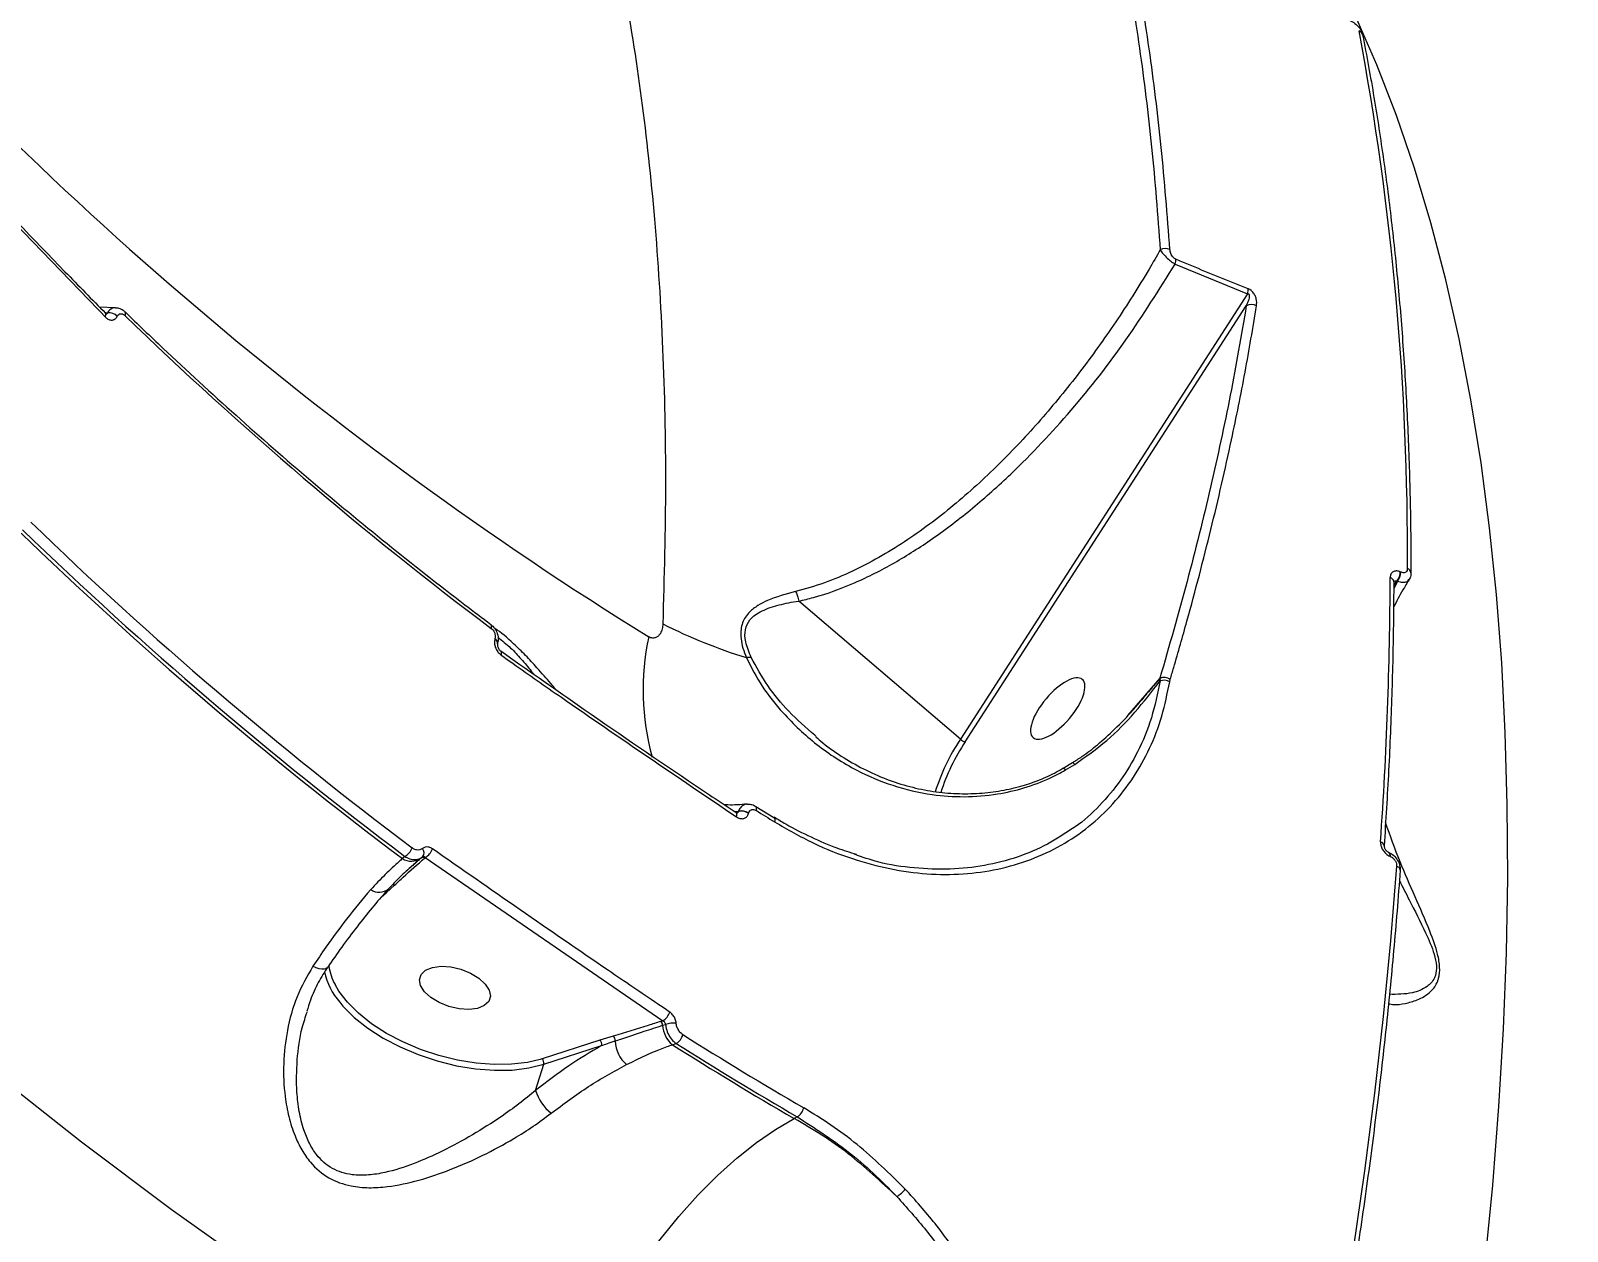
# Model space of a CAD drawing. Header units: millimetres. Extents: x -6901 to 7060, y -7557 to 6158.
# Drawn here: x 2441.8 to 2630.1, y -2858.6 to -2711.5 of the extents above; entities that cross this region are included whole.
import ezdxf

# ---------------------------------------------------------------- set-up
doc = ezdxf.new("R2010")
doc.units = ezdxf.units.MM
for name, color, linetype in [('DIKOM_ОБЪЕКТ', 7, 'Continuous'), ('DIKOM_РАЗМЕР_ЗОНА', 7, 'Continuous'), ('DIKOM_РАЗМЕР_ОБЪЕКТА', 7, 'Continuous')]:
    doc.layers.add(name, color=color, linetype=linetype)
doc.styles.add('style1', font='arial.ttf', dxfattribs={"width": 0.8})
doc.dimstyles.new('1-50', dxfattribs={"dimtxt": 300, "dimasz": 200, "dimexe": 100, "dimexo": 0, "dimgap": 100, "dimtad": 1, "dimtxsty": 'style1', "dimcen": 200, "dimclrd": 7, "dimclre": 7, "dimclrt": 7, "dimadec": 1, "dimazin": 2, "dimtfac": 1, "dimtmove": 0, "dimatfit": 2, "dimfxl": 0, "dimlwd": 25, "dimlwe": 18, "dimarcsym": 0})

# ---------------------------------------------------------------- blocks, each defined once
blk = doc.blocks.new('*D1')
at = {"layer": 'Defpoints', "color": 0, "transparency": 16777216}
for p in [(-4076.66, -462.32), (4983.51, -3127.59), (4983.51, -6854.07)]:
    blk.add_point(p, dxfattribs=at)
at = {"layer": 'DIKOM_РАЗМЕР_ОБЪЕКТА', "color": 7, "lineweight": 18, "transparency": 16777216}
for p, q in [((-4076.66, -462.32), (-4076.66, -6954.07)), ((4983.51, -3127.59), (4983.51, -6954.07))]:
    blk.add_line(p, q, dxfattribs=at)
at = {"layer": 'DIKOM_РАЗМЕР_ОБЪЕКТА', "color": 7, "lineweight": 25, "transparency": 16777216}
blk.add_line((-3876.66, -6854.07), (4783.51, -6854.07), dxfattribs=at)
at = {"layer": 'DIKOM_РАЗМЕР_ОБЪЕКТА', "color": 7, "transparency": 16777216}
for points in [[(-3876.66, -6820.74), (-3876.66, -6887.4), (-4076.66, -6854.07)], [(4783.51, -6820.74), (4783.51, -6887.4), (4983.51, -6854.07)]]:
    blk.add_solid(points, dxfattribs=at)
at = {"layer": 'DIKOM_РАЗМЕР_ОБЪЕКТА', "color": 7, "transparency": 16777216, "insert": (453.43, -6600.9), "char_height": 300, "attachment_point": 5, "style": 'style1'}
blk.add_mtext('9050', dxfattribs=at)
blk = doc.blocks.new('*D2')
at = {"layer": 'Defpoints', "color": 0, "transparency": 16777216}
for p in [(-1102.73, 4151.17), (-5819.23, -4492.42), (4721.24, -4492.42)]:
    blk.add_point(p, dxfattribs=at)
at = {"layer": 'DIKOM_РАЗМЕР_ОБЪЕКТА', "color": 7, "lineweight": 18, "transparency": 16777216}
for p, q in [((-1102.73, 4151.17), (-5919.23, 4151.17)), ((4721.24, -4492.42), (-5919.23, -4492.42))]:
    blk.add_line(p, q, dxfattribs=at)
at = {"layer": 'DIKOM_РАЗМЕР_ОБЪЕКТА', "color": 7, "lineweight": 25, "transparency": 16777216}
blk.add_line((-5819.23, 3951.17), (-5819.23, -4292.42), dxfattribs=at)
at = {"layer": 'DIKOM_РАЗМЕР_ОБЪЕКТА', "color": 7, "transparency": 16777216}
for points in [[(-5852.56, 3951.17), (-5785.89, 3951.17), (-5819.23, 4151.17)], [(-5852.56, -4292.42), (-5785.89, -4292.42), (-5819.23, -4492.42)]]:
    blk.add_solid(points, dxfattribs=at)
at = {"layer": 'DIKOM_РАЗМЕР_ОБЪЕКТА', "color": 7, "transparency": 16777216, "insert": (-6072.4, -170.63), "char_height": 300, "attachment_point": 5, "rotation": 90, "style": 'style1'}
blk.add_mtext('8650', dxfattribs=at)
blk = doc.blocks.new('*D3')
at = {"layer": 'Defpoints', "color": 0, "transparency": 16777216}
for p in [(-1553.27, 6158.28), (-6450.85, -6312.94), (5659.92, -6312.94)]:
    blk.add_point(p, dxfattribs=at)
at = {"layer": 'DIKOM_РАЗМЕР_ЗОНА', "color": 7, "lineweight": 18, "transparency": 16777216}
for p, q in [((-1553.27, 6158.28), (-6550.85, 6158.28)), ((5659.92, -6312.94), (-6550.85, -6312.94))]:
    blk.add_line(p, q, dxfattribs=at)
at = {"layer": 'DIKOM_РАЗМЕР_ЗОНА', "color": 7, "lineweight": 25, "transparency": 16777216}
blk.add_line((-6450.85, 5958.28), (-6450.85, -6112.94), dxfattribs=at)
at = {"layer": 'DIKOM_РАЗМЕР_ЗОНА', "color": 7, "transparency": 16777216}
for points in [[(-6484.18, 5958.28), (-6417.52, 5958.28), (-6450.85, 6158.28)], [(-6484.18, -6112.94), (-6417.52, -6112.94), (-6450.85, -6312.94)]]:
    blk.add_solid(points, dxfattribs=at)
at = {"layer": 'DIKOM_РАЗМЕР_ЗОНА', "color": 7, "transparency": 16777216, "insert": (-6704.02, -77.33), "char_height": 300, "attachment_point": 5, "rotation": 90, "style": 'style1'}
blk.add_mtext('12500', dxfattribs=at)
blk = doc.blocks.new('*D4')
at = {"layer": 'Defpoints', "color": 0, "transparency": 16777216}
for p in [(-5588.2, -1083.32), (7059.54, -2218.88), (7059.54, -7457.08)]:
    blk.add_point(p, dxfattribs=at)
at = {"layer": 'DIKOM_РАЗМЕР_ЗОНА', "color": 7, "lineweight": 18, "transparency": 16777216}
for p, q in [((-5588.2, -1083.32), (-5588.2, -7557.08)), ((7059.54, -2218.88), (7059.54, -7557.08))]:
    blk.add_line(p, q, dxfattribs=at)
at = {"layer": 'DIKOM_РАЗМЕР_ЗОНА', "color": 7, "lineweight": 25, "transparency": 16777216}
blk.add_line((-5388.2, -7457.08), (6859.54, -7457.08), dxfattribs=at)
at = {"layer": 'DIKOM_РАЗМЕР_ЗОНА', "color": 7, "transparency": 16777216}
for points in [[(-5388.2, -7423.74), (-5388.2, -7490.41), (-5588.2, -7457.08)], [(6859.54, -7423.74), (6859.54, -7490.41), (7059.54, -7457.08)]]:
    blk.add_solid(points, dxfattribs=at)
at = {"layer": 'DIKOM_РАЗМЕР_ЗОНА', "color": 7, "transparency": 16777216, "insert": (735.67, -7203.9), "char_height": 300, "attachment_point": 5, "style": 'style1'}
blk.add_mtext('12650', dxfattribs=at)

msp = doc.modelspace()

# ---------------------------------------------------------------- linework, layer by layer
at = {"layer": 'DIKOM_ОБЪЕКТ', "color": 7, "linetype": 'Continuous', "lineweight": 15}
for p, q in [((2582.022, -2740.116), (2590.904, -2743.748)), ((2590.904, -2743.748), (2555.713, -2798.333)), ((2450.207, -2745.348), (2452.212, -2745.445)), ((2450.963, -2746.161), (2450.954, -2746.152)), ((2451.217, -2746.105), (2450.978, -2746.142)), ((2451.014, -2746.073), (2451.226, -2746.086)), ((2451.226, -2746.086), (2451.217, -2746.105)), ((2452.413, -2746.526), (2452.422, -2746.507)), ((2453.385, -2745.998), (2453.378, -2745.99)), ((2556.309, -2798.639), (2590.746, -2745.226)), ((2609.681, -2777.859), (2609.615, -2777.83)), ((2609.286, -2778.963), (2608.805, -2779.891)), ((2608.808, -2779.494), (2609.22, -2778.935)), ((2609.22, -2778.935), (2609.286, -2778.963)), ((2555.713, -2798.333), (2535.908, -2781.416)), ((2498.698, -2786.035), (2498.691, -2786.056)), ((2499.016, -2786.625), (2499.01, -2786.646)), ((2499.408, -2787.54), (2499.396, -2787.53)), ((2580.16, -2790.856), (2576.203, -2795.431)), ((2580.143, -2790.884), (2579.376, -2791.793)), ((2580.16, -2790.856), (2580.143, -2790.884)), ((2580.143, -2790.884), (2580.186, -2791.183)), ((2581.358, -2791.293), (2581.421, -2791.027)), ((2581.421, -2791.027), (2581.432, -2790.993)), ((2538.041, -2798.009), (2537.867, -2797.848)), ((2568.306, -2801.898), (2569.441, -2801.203)), ((2568.587, -2802.101), (2569.727, -2801.415)), ((2530.637, -2806.557), (2532.865, -2807.943)), ((2528.027, -2807.173), (2528.532, -2807.163)), ((2528.526, -2807.185), (2528.162, -2807.285)), ((2528.239, -2807.345), (2528.225, -2807.334)), ((2528.532, -2807.163), (2528.526, -2807.185)), ((2529.773, -2807.407), (2529.779, -2807.386)), ((2532.855, -2807.937), (2532.865, -2807.943)), ((2608.183, -2812.196), (2608.228, -2812.216)), ((2487.659, -2812.69), (2487.352, -2812.957)), ((2490.098, -2812.869), (2490.155, -2812.82)), ((2490.155, -2812.82), (2519.256, -2832.832)), ((2608.347, -2812.674), (2608.392, -2812.694)), ((2485.414, -2817.129), (2486.405, -2816.221)), ((2484.768, -2817.687), (2485.414, -2817.129)), ((2519.256, -2832.832), (2518.999, -2832.915)), ((2513.19, -2834.695), (2511.539, -2835.195)), ((2519.228, -2833.384), (2519.59, -2833.267)), ((2511.539, -2835.195), (2504.459, -2837.481)), ((2504.667, -2838.157), (2511.747, -2835.871)), ((2520.431, -2835.768), (2520.898, -2835.614)), ((2503.674, -2841.358), (2504.667, -2838.157)), ((2504.459, -2837.481), (2504.223, -2837.554)), ((2535.735, -2844.603), (2535.37, -2844.819))]:
    msp.add_line(p, q, dxfattribs=at)
at = {"layer": 'DIKOM_ОБЪЕКТ', "color": 7, "linetype": 'Continuous', "lineweight": 15, "flags": 128}
for points in [[(2619.984, -2862.796), (2620.941, -2852.986), (2621.698, -2843.325), (2622.256, -2833.821), (2622.614, -2824.483), (2622.771, -2815.319), (2622.727, -2806.339), (2622.483, -2797.551), (2622.038, -2788.963), (2621.394, -2780.582), (2620.55, -2772.417), (2619.507, -2764.475), (2618.267, -2756.763), (2616.83, -2749.29), (2615.198, -2742.061), (2613.373, -2735.083), (2611.355, -2728.363), (2609.148, -2721.908), (2606.752, -2715.723), (2604.171, -2709.813), (2601.496, -2704.357)], [(2450.925, -2746.583), (2450.978, -2746.454), (2451.003, -2746.34), (2451.001, -2746.244), (2450.97, -2746.171), (2450.963, -2746.161)], [(2358.859, -2761.141), (2367.842, -2771.803), (2377.068, -2782.216), (2386.534, -2792.375), (2396.232, -2802.273), (2406.158, -2811.906), (2416.307, -2821.267), (2426.673, -2830.352), (2437.251, -2839.157), (2448.033, -2847.675), (2459.015, -2855.902), (2470.191, -2863.834), (2481.554, -2871.467), (2493.098, -2878.796), (2504.817, -2885.817)], [(2498.231, -2784.756), (2498.264, -2784.629), (2498.277, -2784.515), (2498.271, -2784.417), (2498.246, -2784.337), (2498.201, -2784.278), (2498.189, -2784.267)], [(2499.459, -2788.04), (2499.491, -2787.893), (2499.498, -2787.763), (2499.481, -2787.655), (2499.439, -2787.572), (2499.408, -2787.54)], [(2569.727, -2801.415), (2569.586, -2801.277), (2569.487, -2801.216), (2569.448, -2801.219)], [(2530.718, -2807.072), (2530.743, -2806.94), (2530.75, -2806.822), (2530.739, -2806.72), (2530.709, -2806.637), (2530.663, -2806.576), (2530.638, -2806.557)], [(2528.283, -2807.84), (2528.316, -2807.694), (2528.324, -2807.565), (2528.309, -2807.458), (2528.271, -2807.378), (2528.239, -2807.345)], [(2532.865, -2807.943), (2532.892, -2807.964), (2532.939, -2808.024), (2532.969, -2808.107), (2532.98, -2808.209), (2532.974, -2808.328), (2532.949, -2808.461)], [(2609.162, -2813.882), (2608.424, -2823.035), (2607.523, -2832.309), (2606.462, -2841.696), (2605.24, -2851.191), (2603.858, -2860.787), (2602.318, -2870.477), (2600.62, -2880.254), (2598.765, -2890.113)], [(2476.379, -2826.154), (2476.766, -2826.312), (2477.131, -2826.419), (2477.463, -2826.471), (2477.75, -2826.468), (2477.982, -2826.408), (2478.152, -2826.295), (2478.192, -2826.247)], [(2496.727, -2827.611), (2497.514, -2828.325), (2497.999, -2829.077), (2498.143, -2829.807), (2497.935, -2830.456), (2497.39, -2830.97), (2496.554, -2831.308), (2495.493, -2831.443), (2494.295, -2831.364), (2493.056, -2831.078), (2491.876, -2830.606), (2490.85, -2829.988), (2490.063, -2829.274), (2489.578, -2828.522), (2489.434, -2827.792), (2489.643, -2827.143), (2490.187, -2826.629), (2491.023, -2826.291), (2492.084, -2826.156), (2493.282, -2826.235), (2494.521, -2826.522), (2495.701, -2826.993), (2496.727, -2827.611)], [(2504.223, -2837.554), (2502.685, -2837.921), (2500.717, -2838.161), (2498.597, -2838.196), (2496.371, -2838.025), (2494.089, -2837.652), (2491.801, -2837.086), (2489.556, -2836.338), (2487.403, -2835.424), (2485.391, -2834.366), (2483.562, -2833.186), (2481.958, -2831.91), (2480.612, -2830.566), (2479.555, -2829.183), (2479.096, -2828.399)], [(2479.68, -2830.557), (2480.075, -2831.025), (2481.462, -2832.412), (2483.117, -2833.728), (2485.003, -2834.945), (2487.078, -2836.036), (2489.298, -2836.978), (2491.613, -2837.749), (2493.973, -2838.333), (2496.326, -2838.718), (2498.621, -2838.894), (2500.808, -2838.858), (2502.838, -2838.61), (2504.667, -2838.157)], [(2504.817, -2885.817), (2506.007, -2882.458), (2507.39, -2879.061), (2508.953, -2875.658), (2510.682, -2872.278), (2512.56, -2868.954), (2514.572, -2865.715), (2516.698, -2862.591), (2518.919, -2859.61), (2521.216, -2856.8), (2523.566, -2854.186), (2525.949, -2851.793), (2528.342, -2849.64), (2530.724, -2847.75), (2533.074, -2846.138), (2535.37, -2844.819)]]:
    msp.add_lwpolyline(points, dxfattribs=at)
at = {"layer": 'DIKOM_ОБЪЕКТ', "color": 7, "linetype": 'Continuous', "lineweight": 15}
for centre, radius, start, end in [((2759.98, -2394.881), 459.989, 221.06519, 238.19159), ((2263.146, -2775.457), 347.349, 359.67715, 10.60478), ((2604.318, -2712.183), 0.694, 13.41808, 69.39593), ((2580.843, -2739.596), 1.371, 66.78688, 117.42967), ((2580.62, -2739.618), 1.488, 340.45569, 3.87747), ((2589.478, -2743.281), 1.501, 341.8461, 5.29045), ((2451.388, -2747.53), 1.435, 44.42598, 96.83714), ((2451.397, -2747.512), 1.436, 44.44384, 96.83034), ((2453.025, -2746.2), 0.412, 325.68184, 29.37382), ((2782.263, -2406.815), 472.772, 225.91877, 233.07419), ((2591.367, -2746.283), 1.226, 58.60769, 120.44906), ((2787.245, -2414.207), 498.936, 225.93911, 233.05384), ((2787.502, -2414.237), 498.668, 225.95502, 233.03787), ((2787.719, -2414.101), 497.54, 225.9549, 233.03797), ((2115.593, -2776.76), 492.786, 356.02751, 359.79584), ((2608.186, -2779.118), 0.631, 7.20051, 72.42864), ((2607.595, -2777.73), 2.023, 323.45544, 357.15544), ((2607.66, -2777.758), 2.024, 323.46432, 357.15204), ((2610.316, -2778.001), 0.612, 6.2175, 73.58438), ((2548.578, -2726.203), 64.992, 243.19019, 252.92288), ((2498.422, -2786.582), 0.59, 353.29783, 62.87934), ((2498.425, -2786.563), 0.595, 354.34551, 62.7343), ((2548.378, -2792.291), 31.528, 168.09417, 195.13838), ((2529.813, -2790.279), 1.977, 82.05226, 99.32816), ((2580.658, -2792.065), 1.289, 53.66889, 113.57569), ((2580.674, -2792.063), 1.311, 54.6903, 113.0675), ((2580.646, -2792.588), 1.478, 61.18093, 108.1123), ((2576.643, -2812.288), 25.156, 146.30573, 162.71371), ((2576.459, -2812.102), 24.234, 146.25199, 162.65941), ((2556.569, -2797.4), 1.266, 227.44913, 258.17248), ((2528.894, -2808.726), 1.584, 56.32518, 103.42415), ((2528.9, -2808.704), 1.584, 56.32592, 103.43403), ((2777.855, -2412.359), 465.699, 237.94853, 238.27185), ((2486.697, -2810.953), 1.985, 298.97836, 339.37811), ((2489.193, -2812.242), 0.807, 322.32856, 40.26372), ((2489.214, -2811.158), 1.91, 299.53957, 341.63218), ((2607.055, -2811.46), 0.578, 4.90158, 76.00649), ((2607.906, -2812.559), 0.456, 345.38899, 52.95464), ((2607.949, -2812.579), 0.458, 345.50379, 52.39628), ((2488.454, -2811.24), 2.04, 237.31599, 305.93367), ((2489.891, -2813.219), 0.406, 59.37137, 126.24227), ((2609.018, -2814.446), 0.583, 5.36765, 75.66159), ((2486.188, -2816.643), 0.475, 62.76219, 96.6678), ((2484.491, -2815.279), 1.802, 235.31561, 311.22642), ((2486.514, -2824.773), 8.953, 193.22769, 220.23843), ((2485.092, -2825.159), 6.815, 188.11823, 208.38786), ((2518.547, -2833.426), 0.682, 3.51183, 48.51809), ((2518.209, -2831.134), 1.995, 301.67143, 341.82816), ((2520.573, -2836.341), 3.227, 84.27272, 107.72512), ((2512.713, -2835.203), 0.697, 351.73645, 46.77659), ((2522.612, -2833.172), 3.39, 183.59107, 229.96465), ((2519.873, -2833.986), 1.924, 302.18194, 343.70174), ((2780.753, -2423.667), 485.698, 237.76992, 239.81177), ((2511.097, -2835.701), 0.672, 345.37451, 48.84374), ((2517.446, -2835.116), 4.047, 182.65549, 229.6069), ((2780.176, -2423.932), 486.904, 237.76032, 239.81585), ((2780.603, -2423.683), 486.964, 237.77033, 239.81143), ((2504.016, -2837.987), 0.672, 345.37657, 48.84736), ((2509.276, -2839.623), 5.865, 197.20656, 230.70704), ((2534.684, -2843.02), 1.9, 303.58054, 345.54308), ((2546.257, -2851.445), 3.358, 299.84323, 323.58318)]:
    msp.add_arc(centre, radius, start, end, dxfattribs=at)
at = {"layer": 'DIKOM_ОБЪЕКТ', "color": 7, "linetype": 'Continuous', "lineweight": 15, "extrusion": (0, 0, -1)}
msp.add_ellipse((2567.645, -2794.576), major_axis=(3.012, 3.564), ratio=0.4016192, dxfattribs=at)
at = {"layer": 'DIKOM_ОБЪЕКТ', "color": 7, "linetype": 'Continuous', "lineweight": 15}
for points, knots in [([(2466.111, -2614.879), (2468.625, -2616.74), (2473.854, -2620.61), (2480.951, -2627.837), (2487.571, -2636.096), (2493.494, -2645.208), (2498.908, -2655.381), (2503.767, -2666.628), (2508.039, -2678.928), (2511.608, -2691.929), (2514.492, -2705.544), (2516.721, -2719.683), (2518.351, -2734.648), (2519.337, -2750.433), (2519.72, -2766.955), (2519.417, -2778.459), (2519.265, -2784.208)], [0, 0, 0, 0, 0.0698347, 0.1452838, 0.2161466, 0.287065, 0.3579292, 0.4308576, 0.5038456, 0.5767753, 0.6463566, 0.7159883, 0.7855704, 0.8570289, 0.9285413, 1, 1, 1, 1]), ([(2573.492, -2691.018), (2574.283, -2694.675), (2575.863, -2701.989), (2577.721, -2713.624), (2579.232, -2725.696), (2579.885, -2734.151), (2580.212, -2738.379)], [0, 0, 0, 0, 0.2491208, 0.4982423, 0.7491213, 1, 1, 1, 1]), ([(2581.384, -2738.335), (2581.059, -2734.131), (2580.408, -2725.724), (2578.902, -2713.659), (2577.039, -2701.976), (2575.444, -2694.599), (2574.646, -2690.911)], [0, 0, 0, 0, 0.2491213, 0.4982434, 0.7491215, 1, 1, 1, 1]), ([(2603.47, -2710.301), (2603.51, -2710.316), (2603.77, -2710.414), (2604.225, -2710.743), (2604.717, -2711.312), (2604.986, -2711.758), (2604.99, -2712.019), (2604.99, -2712.025)], [0, 0, 0, 0, 0.0544026, 0.3553388, 0.6533869, 0.9927809, 1, 1, 1, 1]), ([(2604.993, -2712.022), (2605.242, -2713.322), (2605.965, -2717.093), (2607.028, -2723.497), (2608.123, -2731.297), (2609.038, -2739.3), (2609.776, -2747.496), (2610.336, -2755.879), (2610.716, -2764.446), (2610.893, -2771.819), (2610.916, -2776.359), (2610.925, -2777.937)], [0, 0, 0, 0, 0.0652906, 0.1893901, 0.31349, 0.4375868, 0.5616773, 0.6857629, 0.8098424, 0.9339162, 1, 1, 1, 1]), ([(2426.514, -2720.91), (2426.927, -2721.355), (2428.99, -2723.581), (2437.013, -2732.177), (2444.82, -2740.262), (2450.925, -2746.583)], [0, 0, 0, 0, 0.0517116, 0.2585542, 1, 1, 1, 1]), ([(2426.567, -2720.467), (2429.192, -2723.3), (2435.581, -2730.194), (2443.734, -2738.75), (2449.323, -2744.449), (2450.984, -2746.143)], [0, 0, 0, 0, 0.3289579, 0.8005028, 1, 1, 1, 1]), ([(2580.212, -2738.379), (2579.755, -2739.172), (2578.019, -2742.185), (2574.791, -2747.262), (2570.36, -2753.433), (2565.594, -2759.267), (2560.452, -2764.749), (2554.915, -2769.797), (2548.94, -2774.275), (2543.587, -2777.334), (2539.07, -2779.257), (2536.705, -2779.91), (2535.524, -2780.236)], [0, 0, 0, 0, 0.041996, 0.159524, 0.2774945, 0.3953167, 0.5131208, 0.6338753, 0.7545648, 0.8758683, 0.9379476, 1, 1, 1, 1]), ([(2580.212, -2738.379), (2580.313, -2738.534), (2580.517, -2738.845), (2581.021, -2739.371), (2581.558, -2739.821), (2581.881, -2740.026), (2582.022, -2740.116)], [0, 0, 0, 0, 0.2829478, 0.5675082, 0.8111966, 1, 1, 1, 1]), ([(2582.104, -2739.518), (2582.051, -2739.491), (2581.939, -2739.435), (2581.769, -2739.283), (2581.612, -2739.079), (2581.442, -2738.743), (2581.408, -2738.5), (2581.384, -2738.335)], [0, 0, 0, 0, 0.1212183, 0.2523301, 0.4115767, 0.5993671, 1, 1, 1, 1]), ([(2535.908, -2781.416), (2536.512, -2781.272), (2538.839, -2780.717), (2542.804, -2779.26), (2547.667, -2776.798), (2552.492, -2773.715), (2557.255, -2770.075), (2563.018, -2764.93), (2569.398, -2758.14), (2576.15, -2749.529), (2580.066, -2743.252), (2582.022, -2740.116)], [0, 0, 0, 0, 0.0310724, 0.1198399, 0.2089551, 0.2979303, 0.3968244, 0.495744, 0.663632, 0.8319731, 1, 1, 1, 1]), ([(2590.973, -2743.142), (2590.429, -2742.929), (2587.71, -2741.859), (2584.755, -2740.645), (2582.352, -2739.623), (2582.104, -2739.518)], [0, 0, 0, 0, 0.1831651, 0.9158817, 1, 1, 1, 1]), ([(2590.904, -2743.748), (2590.918, -2743.747), (2590.946, -2743.744), (2590.989, -2743.751), (2591.022, -2743.769), (2591.05, -2743.794), (2591.078, -2743.832), (2591.12, -2743.957), (2591.108, -2744.177), (2591.039, -2744.497), (2590.915, -2744.856), (2590.802, -2745.104), (2590.746, -2745.226)], [0, 0, 0, 0, 0.0254469, 0.051718, 0.0782486, 0.0864823, 0.1149973, 0.1529104, 0.3029784, 0.4907438, 0.7490506, 1, 1, 1, 1]), ([(2592.006, -2745.236), (2592.022, -2744.96), (2592.045, -2744.568), (2591.833, -2743.974), (2591.606, -2743.609), (2591.329, -2743.337), (2591.121, -2743.205), (2591.003, -2743.155), (2590.973, -2743.142)], [0, 0, 0, 0, 0.4029615, 0.5733096, 0.7451182, 0.8533593, 0.9617293, 1, 1, 1, 1]), ([(2450.925, -2746.583), (2451.042, -2746.685), (2451.276, -2746.889), (2451.662, -2747.006), (2452.014, -2746.959), (2452.27, -2746.778), (2452.373, -2746.596), (2452.413, -2746.526)], [0, 0, 0, 0, 0.2182651, 0.4367692, 0.6530184, 0.8657511, 1, 1, 1, 1]), ([(2450.956, -2746.149), (2450.965, -2746.16), (2451.007, -2746.208), (2451.067, -2746.248), (2451.106, -2746.258), (2451.092, -2746.257), (2451.091, -2746.257)], [0, 0, 0, 0, 0.1134646, 0.5106354, 0.9614501, 1, 1, 1, 1]), ([(2451.217, -2746.105), (2451.205, -2746.128), (2451.174, -2746.187), (2451.118, -2746.236), (2451.069, -2746.242), (2451.065, -2746.242)], [0, 0, 0, 0, 0.3679382, 0.9528339, 1, 1, 1, 1]), ([(2452.211, -2745.481), (2452.155, -2745.479), (2451.944, -2745.472), (2451.602, -2745.624), (2451.347, -2745.885), (2451.24, -2746.063), (2451.226, -2746.086)], [0, 0, 0, 0, 0.1434412, 0.542728, 0.9386126, 1, 1, 1, 1]), ([(2452.187, -2745.479), (2452.2, -2745.477), (2452.389, -2745.441), (2452.767, -2745.578), (2453.157, -2745.763), (2453.324, -2745.957), (2453.365, -2746.004)], [0, 0, 0, 0, 0.0289845, 0.4385712, 0.8640995, 1, 1, 1, 1]), ([(2452.422, -2746.507), (2452.428, -2746.495), (2452.472, -2746.406), (2452.584, -2746.273), (2452.764, -2746.197), (2452.965, -2746.196), (2453.165, -2746.263), (2453.304, -2746.38), (2453.366, -2746.433)], [0, 0, 0, 0, 0.0339782, 0.252265, 0.470531, 0.597896, 0.8193059, 1, 1, 1, 1]), ([(2453.376, -2745.989), (2454.918, -2747.469), (2459.39, -2751.763), (2466.945, -2758.687), (2476.1, -2766.678), (2485.448, -2774.412), (2492.844, -2780.23), (2497.126, -2783.464), (2498.189, -2784.267)], [0, 0, 0, 0, 0.108267, 0.3141951, 0.5201278, 0.7260606, 0.9319975, 1, 1, 1, 1]), ([(2590.746, -2745.226), (2590.123, -2748.859), (2588.876, -2756.126), (2586.423, -2767.419), (2583.58, -2778.965), (2581.3, -2786.893), (2580.16, -2790.856)], [0, 0, 0, 0, 0.2492696, 0.4985359, 0.7492673, 1, 1, 1, 1]), ([(2581.432, -2790.993), (2581.573, -2790.515), (2582.276, -2788.126), (2584.03, -2781.954), (2586.48, -2772.594), (2588.806, -2762.451), (2590.647, -2753.329), (2591.553, -2747.934), (2592.006, -2745.236)], [0, 0, 0, 0, 0.029989, 0.1499477, 0.3900562, 0.6301654, 0.815082, 1, 1, 1, 1]), ([(2609.615, -2777.83), (2609.544, -2777.803), (2609.331, -2777.722), (2608.987, -2777.699), (2608.652, -2777.829), (2608.421, -2778.107), (2608.391, -2778.38), (2608.376, -2778.516)], [0, 0, 0, 0, 0.1083137, 0.3204373, 0.5430674, 0.7715625, 1, 1, 1, 1]), ([(2610.489, -2777.415), (2610.48, -2777.503), (2610.461, -2777.681), (2610.312, -2777.863), (2610.093, -2777.946), (2609.868, -2777.93), (2609.729, -2777.877), (2609.681, -2777.859)], [0, 0, 0, 0, 0.2287999, 0.4577989, 0.678469, 0.8883202, 1, 1, 1, 1]), ([(2610.907, -2777.936), (2610.911, -2778.001), (2610.928, -2778.259), (2610.85, -2778.569), (2610.7, -2778.747), (2610.675, -2778.776)], [0, 0, 0, 0, 0.218822, 0.8714489, 1, 1, 1, 1]), ([(2535.524, -2780.236), (2534.34, -2780.559), (2532.686, -2781.009), (2530.883, -2781.93), (2529.763, -2782.772), (2528.915, -2784.007), (2528.694, -2785.864), (2529.102, -2787.37), (2529.452, -2788.228), (2529.493, -2788.329)], [0, 0, 0, 0, 0.2865155, 0.4002717, 0.516299, 0.6574587, 0.7993868, 0.9763478, 1, 1, 1, 1]), ([(2535.524, -2780.236), (2535.538, -2780.265), (2535.626, -2780.435), (2535.783, -2780.818), (2535.861, -2781.199), (2535.904, -2781.409)], [0, 0, 0, 0, 0.0843397, 0.4972618, 1, 1, 1, 1]), ([(2608.811, -2779.039), (2608.802, -2780.613), (2608.777, -2785.178), (2608.594, -2792.861), (2608.224, -2802.069), (2607.827, -2808.314), (2607.631, -2811.41)], [0, 0, 0, 0, 0.1498987, 0.4348015, 0.7196968, 1, 1, 1, 1]), ([(2610.719, -2778.794), (2610.445, -2779.21), (2609.71, -2780.323), (2609.142, -2781.484), (2608.787, -2782.211)], [0, 0, 0, 0, 0.3735462, 1, 1, 1, 1]), ([(2608.809, -2779.033), (2608.81, -2779.029), (2608.813, -2779.02), (2608.813, -2779.037), (2608.813, -2779.047)], [0, 0, 0, 0, 0.3885103, 1, 1, 1, 1]), ([(2608.832, -2779.041), (2608.836, -2779.035), (2608.878, -2778.979), (2608.976, -2778.928), (2609.083, -2778.907), (2609.159, -2778.913), (2609.196, -2778.926), (2609.22, -2778.935)], [0, 0, 0, 0, 0.0539629, 0.4653627, 0.7388218, 0.8245447, 1, 1, 1, 1]), ([(2609.286, -2778.963), (2609.384, -2778.998), (2609.668, -2779.096), (2610.104, -2779.132), (2610.5, -2779.032), (2610.622, -2778.844), (2610.675, -2778.764)], [0, 0, 0, 0, 0.1583572, 0.4561328, 0.7669131, 1, 1, 1, 1]), ([(2530.087, -2788.322), (2529.818, -2787.678), (2529.333, -2786.517), (2529.273, -2784.862), (2529.944, -2783.487), (2531.431, -2782.503), (2533.504, -2781.845), (2535.081, -2781.529), (2535.903, -2781.409), (2535.904, -2781.409)], [0, 0, 0, 0, 0.1595694, 0.2875586, 0.4150699, 0.5935032, 0.7940442, 0.9997262, 1, 1, 1, 1]), ([(2535.904, -2781.409), (2535.904, -2781.41), (2535.905, -2781.412), (2535.907, -2781.414), (2535.908, -2781.416), (2535.908, -2781.416)], [0, 0, 0, 0, 0.3461261, 0.811133, 1, 1, 1, 1]), ([(2498.184, -2784.277), (2498.345, -2784.416), (2498.695, -2784.718), (2499.019, -2785.395), (2499.145, -2786.075), (2499.033, -2786.467), (2498.991, -2786.615)], [0, 0, 0, 0, 0.2412969, 0.5251736, 0.8205036, 1, 1, 1, 1]), ([(2519.265, -2784.208), (2519.247, -2784.414), (2519.208, -2784.841), (2519.007, -2785.334), (2518.732, -2785.679), (2518.419, -2785.885), (2518.091, -2785.955), (2517.78, -2785.917), (2517.609, -2785.829), (2517.528, -2785.787)], [0, 0, 0, 0, 0.1944028, 0.403697, 0.5539045, 0.6910217, 0.8350695, 0.9219146, 1, 1, 1, 1]), ([(2498.231, -2784.756), (2498.232, -2784.757), (2498.312, -2784.817), (2498.463, -2784.967), (2498.611, -2785.215), (2498.709, -2785.486), (2498.752, -2785.764), (2498.715, -2785.947), (2498.698, -2786.035)], [0, 0, 0, 0, 0.0043751, 0.2198357, 0.435625, 0.5682842, 0.7938407, 1, 1, 1, 1]), ([(2498.691, -2786.056), (2498.672, -2786.144), (2498.621, -2786.37), (2498.653, -2786.797), (2498.814, -2787.283), (2499.091, -2787.732), (2499.336, -2787.937), (2499.459, -2788.04)], [0, 0, 0, 0, 0.134251, 0.3469923, 0.5632366, 0.7817623, 1, 1, 1, 1]), ([(2506.16, -2792.249), (2505.955, -2792.006), (2505.215, -2791.129), (2503.982, -2789.715), (2502.453, -2788.052), (2500.749, -2786.403), (2499.417, -2785.199), (2498.668, -2784.771), (2498.66, -2784.767)], [0, 0, 0, 0, 0.0932012, 0.3359066, 0.5260498, 0.7158386, 0.9967337, 1, 1, 1, 1]), ([(2499.045, -2785.838), (2499.577, -2786.259), (2500.579, -2787.051), (2501.93, -2788.532), (2502.85, -2789.603), (2503.316, -2790.203), (2503.4, -2790.312)], [0, 0, 0, 0, 0.3337202, 0.6290383, 0.9329804, 1, 1, 1, 1]), ([(2499.01, -2786.65), (2499.006, -2786.663), (2498.999, -2786.69), (2498.995, -2786.796), (2499.016, -2786.942), (2499.073, -2787.117), (2499.166, -2787.292), (2499.286, -2787.443), (2499.359, -2787.501), (2499.396, -2787.53)], [0, 0, 0, 0, 0.1182036, 0.2475535, 0.37852, 0.5279928, 0.6802595, 0.8396883, 1, 1, 1, 1]), ([(2499.42, -2787.52), (2502.535, -2789.713), (2510.113, -2795.05), (2519.737, -2801.647), (2526.3, -2806.022), (2528.252, -2807.323)], [0, 0, 0, 0, 0.3289339, 0.8004572, 1, 1, 1, 1]), ([(2499.459, -2788.04), (2499.949, -2788.385), (2502.397, -2790.108), (2511.901, -2796.755), (2521.095, -2802.976), (2528.283, -2807.84)], [0, 0, 0, 0, 0.051711, 0.258553, 1, 1, 1, 1]), ([(2529.493, -2788.329), (2530.102, -2789.519), (2531.337, -2791.929), (2534.262, -2795.557), (2538.072, -2799.146), (2542.644, -2802.099), (2547.422, -2804.12), (2551.872, -2805.169), (2556.213, -2805.473), (2560.015, -2805.167), (2563.552, -2804.353), (2566.346, -2803.321), (2567.963, -2802.441), (2568.587, -2802.101)], [0, 0, 0, 0, 0.0889076, 0.180127, 0.3049749, 0.43346, 0.5379131, 0.6451594, 0.7294097, 0.815875, 0.884786, 0.9555183, 1, 1, 1, 1]), ([(2537.867, -2797.848), (2536.783, -2796.9), (2534.682, -2795.064), (2532.023, -2791.831), (2530.732, -2789.49), (2530.087, -2788.322)], [0, 0, 0, 0, 0.3482401, 0.6745931, 1, 1, 1, 1]), ([(2532.949, -2808.461), (2534.515, -2809.36), (2537.647, -2811.16), (2542.397, -2813.036), (2547.075, -2814.289), (2551.626, -2814.91), (2556.072, -2814.932), (2560.342, -2814.334), (2564.379, -2813.151), (2568.121, -2811.406), (2571.499, -2809.109), (2574.472, -2806.316), (2576.984, -2803.092), (2578.975, -2799.475), (2580.497, -2795.561), (2581.071, -2792.714), (2581.358, -2791.293)], [0, 0, 0, 0, 0.0751079, 0.1502147, 0.2212817, 0.2925766, 0.3636445, 0.43477, 0.5061236, 0.5772481, 0.6483398, 0.7196581, 0.7907506, 0.8604279, 0.9303186, 1, 1, 1, 1]), ([(2580.186, -2791.183), (2579.872, -2792.713), (2579.243, -2795.773), (2577.558, -2799.833), (2575.419, -2803.438), (2572.81, -2806.476), (2570.859, -2808.385), (2569.688, -2809.113), (2569.647, -2809.138)], [0, 0, 0, 0, 0.207576, 0.4151442, 0.607564, 0.8005938, 0.993009, 1, 1, 1, 1]), ([(2569.727, -2801.415), (2571.067, -2800.471), (2573.75, -2798.583), (2577.169, -2795.081), (2579.177, -2792.488), (2580.186, -2791.183)], [0, 0, 0, 0, 0.3317458, 0.66384, 1, 1, 1, 1]), ([(2579.376, -2791.793), (2579.072, -2792.156), (2578.077, -2793.342), (2577.046, -2794.496), (2576.33, -2795.297)], [0, 0, 0, 0, 0.3058393, 1, 1, 1, 1]), ([(2569.437, -2801.203), (2569.828, -2800.961), (2570.907, -2800.293), (2572.64, -2798.935), (2574.736, -2797.029), (2576.257, -2795.491), (2577.025, -2794.537), (2577.102, -2794.441)], [0, 0, 0, 0, 0.1326876, 0.3664292, 0.6414162, 0.9637566, 1, 1, 1, 1]), ([(2538.005, -2798.039), (2538.284, -2798.285), (2539.365, -2799.241), (2541.421, -2800.632), (2544.144, -2802.177), (2546.962, -2803.385), (2549.831, -2804.272), (2552.711, -2804.821), (2555.567, -2805.05), (2558.35, -2804.979), (2561.023, -2804.623), (2563.461, -2804.034), (2565.696, -2803.219), (2567.279, -2802.503), (2568.104, -2801.98), (2568.281, -2801.868)], [0, 0, 0, 0, 0.0351534, 0.1365977, 0.2355915, 0.3322119, 0.4260159, 0.5172838, 0.6046387, 0.6890891, 0.7697624, 0.8465314, 0.9119249, 0.9811133, 1, 1, 1, 1]), ([(2568.587, -2802.101), (2568.573, -2802.085), (2568.484, -2801.988), (2568.365, -2801.882), (2568.331, -2801.915), (2568.318, -2801.929)], [0, 0, 0, 0, 0.1030987, 0.6410276, 1, 1, 1, 1]), ([(2526.752, -2806.32), (2526.906, -2806.33), (2527.798, -2806.39), (2528.776, -2806.308), (2529.585, -2806.241)], [0, 0, 0, 0, 0.1730082, 1, 1, 1, 1]), ([(2529.583, -2806.29), (2529.565, -2806.288), (2529.449, -2806.273), (2529.187, -2806.372), (2528.831, -2806.599), (2528.62, -2806.932), (2528.543, -2807.136), (2528.532, -2807.163)], [0, 0, 0, 0, 0.0386779, 0.2448928, 0.596901, 0.9459162, 1, 1, 1, 1]), ([(2529.562, -2806.294), (2529.722, -2806.291), (2530.075, -2806.285), (2530.446, -2806.416), (2530.618, -2806.551), (2530.635, -2806.564)], [0, 0, 0, 0, 0.4283077, 0.9445791, 1, 1, 1, 1]), ([(2528.147, -2807.274), (2528.185, -2807.303), (2528.263, -2807.365), (2528.344, -2807.394), (2528.346, -2807.393), (2528.347, -2807.393)], [0, 0, 0, 0, 0.3287631, 0.6847844, 1, 1, 1, 1]), ([(2528.283, -2807.84), (2528.418, -2807.914), (2528.687, -2808.062), (2529.095, -2808.084), (2529.442, -2807.947), (2529.67, -2807.699), (2529.744, -2807.489), (2529.773, -2807.407)], [0, 0, 0, 0, 0.2182448, 0.4367218, 0.6530216, 0.8657373, 1, 1, 1, 1]), ([(2528.526, -2807.185), (2528.518, -2807.211), (2528.497, -2807.28), (2528.423, -2807.36), (2528.342, -2807.384), (2528.307, -2807.394)], [0, 0, 0, 0, 0.2630828, 0.6816566, 1, 1, 1, 1]), ([(2529.779, -2807.386), (2529.783, -2807.372), (2529.812, -2807.271), (2529.904, -2807.108), (2530.073, -2806.985), (2530.275, -2806.933), (2530.488, -2806.95), (2530.647, -2807.034), (2530.718, -2807.072)], [0, 0, 0, 0, 0.0340522, 0.2522743, 0.4705184, 0.597974, 0.8193109, 1, 1, 1, 1]), ([(2532.902, -2807.85), (2533.373, -2808.143), (2534.857, -2809.067), (2537.428, -2810.342), (2540.313, -2811.597), (2542.161, -2812.182), (2542.947, -2812.43)], [0, 0, 0, 0, 0.1441704, 0.4544995, 0.7678544, 1, 1, 1, 1]), ([(2608.163, -2830.734), (2608.373, -2830.781), (2608.975, -2830.916), (2610.216, -2830.728), (2611.764, -2830.298), (2613.227, -2829.497), (2614.059, -2828.402), (2614.401, -2827.355), (2614.503, -2826.291), (2614.156, -2824.295), (2613.08, -2821.347), (2611.402, -2817.583), (2609.449, -2813.143), (2608.375, -2810.151), (2607.801, -2808.554)], [0, 0, 0, 0, 0.0485888, 0.1392516, 0.229868, 0.3355274, 0.4054622, 0.4200973, 0.4678583, 0.5153107, 0.597839, 0.7235038, 0.8524136, 1, 1, 1, 1]), ([(2569.647, -2809.138), (2568.582, -2809.853), (2566.41, -2811.311), (2562.701, -2812.852), (2558.702, -2813.895), (2554.473, -2814.343), (2550.095, -2814.167), (2546.158, -2813.636), (2543.706, -2812.77), (2542.75, -2812.432)], [0, 0, 0, 0, 0.1458033, 0.297588, 0.4488911, 0.6001726, 0.7519362, 0.9032174, 1, 1, 1, 1]), ([(2489.809, -2811.72), (2489.701, -2811.788), (2489.487, -2811.922), (2489.089, -2811.921), (2488.772, -2811.804), (2488.601, -2811.684), (2488.555, -2811.652)], [0, 0, 0, 0, 0.2954314, 0.5903844, 0.8901276, 1, 1, 1, 1]), ([(2491.026, -2811.76), (2490.993, -2811.738), (2490.834, -2811.632), (2490.53, -2811.519), (2490.131, -2811.518), (2489.916, -2811.653), (2489.809, -2811.72)], [0, 0, 0, 0, 0.0810596, 0.3908416, 0.6951201, 1, 1, 1, 1]), ([(2520.104, -2831.757), (2519.601, -2831.418), (2517.089, -2829.725), (2507.307, -2823.101), (2498.181, -2816.744), (2491.026, -2811.76)], [0, 0, 0, 0, 0.0512243, 0.2561279, 1, 1, 1, 1]), ([(2607.195, -2810.899), (2607.199, -2811.045), (2607.207, -2811.335), (2607.395, -2811.798), (2607.69, -2812.215), (2608.027, -2812.514), (2608.256, -2812.628), (2608.347, -2812.674)], [0, 0, 0, 0, 0.2150498, 0.429996, 0.6447334, 0.8592462, 1, 1, 1, 1]), ([(2607.631, -2811.416), (2607.631, -2811.418), (2607.629, -2811.428), (2607.635, -2811.517), (2607.678, -2811.655), (2607.762, -2811.818), (2607.881, -2811.976), (2608.022, -2812.105), (2608.133, -2812.175), (2608.172, -2812.19), (2608.18, -2812.193)], [0, 0, 0, 0, 0.0491746, 0.199874, 0.3499258, 0.4932659, 0.6486887, 0.8050207, 0.961139, 1, 1, 1, 1]), ([(2608.227, -2812.215), (2608.227, -2812.215), (2608.443, -2812.277), (2608.843, -2812.583), (2609.333, -2813.159), (2609.607, -2813.815), (2609.582, -2814.231), (2609.572, -2814.387)], [0, 0, 0, 0, 0.0006527, 0.253347, 0.5292633, 0.8229294, 1, 1, 1, 1]), ([(2487.352, -2812.957), (2487.221, -2813.076), (2486.553, -2813.683), (2485.243, -2814.863), (2484.06, -2816.127), (2483.466, -2816.761)], [0, 0, 0, 0, 0.1088794, 0.5528096, 1, 1, 1, 1]), ([(2489.079, -2813.392), (2488.926, -2813.525), (2488.268, -2814.099), (2487.072, -2815.146), (2486.119, -2816.172), (2485.683, -2816.641)], [0, 0, 0, 0, 0.1410038, 0.6068298, 1, 1, 1, 1]), ([(2486.405, -2816.221), (2486.753, -2815.89), (2487.95, -2814.756), (2489.207, -2813.652), (2490.098, -2812.869)], [0, 0, 0, 0, 0.2911839, 1, 1, 1, 1]), ([(2487.659, -2812.69), (2487.74, -2812.74), (2488.04, -2812.926), (2488.596, -2813.1), (2489.284, -2813.08), (2489.649, -2812.85), (2489.832, -2812.735)], [0, 0, 0, 0, 0.1092355, 0.4079353, 0.7031004, 1, 1, 1, 1]), ([(2489.651, -2812.891), (2489.501, -2813.022), (2488.899, -2813.544), (2488.3, -2814.086), (2487.85, -2814.493)], [0, 0, 0, 0, 0.2491924, 1, 1, 1, 1]), ([(2489.832, -2812.735), (2489.802, -2812.76), (2489.742, -2812.812), (2489.682, -2812.865), (2489.651, -2812.891)], [0, 0, 0, 0, 0.4877565, 1, 1, 1, 1]), ([(2489.832, -2812.735), (2489.863, -2812.716), (2489.928, -2812.679), (2490.034, -2812.705), (2490.109, -2812.763), (2490.147, -2812.81), (2490.155, -2812.82)], [0, 0, 0, 0, 0.286514, 0.5897386, 0.9136173, 1, 1, 1, 1]), ([(2609.598, -2814.391), (2609.473, -2816.063), (2609.108, -2820.913), (2608.37, -2829.043), (2607.325, -2838.817), (2606.102, -2848.713), (2604.705, -2858.719), (2603.133, -2868.831), (2601.419, -2878.86), (2600.073, -2886.124), (2599.324, -2889.975), (2599.21, -2890.561)], [0, 0, 0, 0, 0.06885, 0.1996948, 0.3305368, 0.4613733, 0.5922059, 0.7230346, 0.8538573, 0.9777915, 1, 1, 1, 1]), ([(2608.392, -2812.694), (2608.454, -2812.724), (2608.607, -2812.802), (2608.834, -2813.003), (2609.03, -2813.281), (2609.155, -2813.591), (2609.16, -2813.785), (2609.162, -2813.882)], [0, 0, 0, 0, 0.1422706, 0.3571237, 0.5715271, 0.785727, 1, 1, 1, 1]), ([(2609.501, -2815.653), (2609.898, -2816.434), (2610.958, -2818.518), (2612.506, -2821.505), (2613.708, -2824.268), (2614.107, -2826.107), (2614.02, -2826.936), (2613.878, -2827.383), (2613.644, -2827.978), (2612.741, -2828.875), (2610.735, -2829.607), (2609.217, -2829.594), (2608.286, -2829.586)], [0, 0, 0, 0, 0.1059051, 0.2828226, 0.3930891, 0.454063, 0.5138474, 0.5146509, 0.53345, 0.6256885, 0.7703591, 1, 1, 1, 1]), ([(2483.466, -2816.761), (2482.483, -2817.932), (2480.686, -2820.074), (2478.291, -2823.337), (2476.911, -2825.37), (2476.379, -2826.154)], [0, 0, 0, 0, 0.4251182, 0.7780844, 1, 1, 1, 1]), ([(2485.674, -2816.656), (2485.588, -2816.748), (2484.928, -2817.453), (2483.633, -2818.991), (2481.799, -2821.277), (2479.978, -2823.7), (2478.774, -2825.429), (2478.2, -2826.254)], [0, 0, 0, 0, 0.0364697, 0.280116, 0.5262523, 0.7740132, 1, 1, 1, 1]), ([(2476.379, -2826.154), (2475.681, -2827.373), (2474.285, -2829.812), (2473.186, -2833.9), (2472.705, -2838.035), (2472.853, -2841.603), (2473.388, -2844.586), (2474.078, -2846.778), (2474.982, -2848.654), (2476.259, -2850.509), (2478.249, -2852.21), (2480.8, -2853.111), (2483.255, -2853.332), (2486.041, -2853.148), (2489.386, -2852.434), (2493.295, -2851.09), (2497.216, -2849.367), (2500.608, -2847.53), (2503.405, -2845.777), (2504.843, -2844.7), (2505.562, -2844.162)], [0, 0, 0, 0, 0.0754467, 0.1510289, 0.2213853, 0.2917219, 0.3346578, 0.3775443, 0.4104267, 0.4432566, 0.4962478, 0.5490797, 0.5889871, 0.6289734, 0.6969445, 0.7650083, 0.8363492, 0.9076294, 0.9538284, 1, 1, 1, 1]), ([(2478.186, -2826.241), (2477.795, -2826.859), (2476.985, -2828.139), (2476.154, -2829.977), (2475.788, -2831.208), (2475.652, -2831.665)], [0, 0, 0, 0, 0.3704142, 0.7664513, 1, 1, 1, 1]), ([(2503.674, -2841.358), (2503.005, -2841.909), (2501.655, -2843.02), (2499.07, -2844.863), (2495.931, -2846.854), (2492.352, -2848.793), (2488.764, -2850.389), (2485.736, -2851.362), (2483.186, -2851.774), (2480.993, -2851.767), (2478.697, -2851.087), (2476.965, -2849.545), (2475.909, -2847.822), (2475.186, -2846.041), (2474.676, -2843.938), (2474.336, -2841.059), (2474.407, -2837.599), (2474.843, -2834.25), (2475.486, -2832.34), (2475.707, -2831.681)], [0, 0, 0, 0, 0.0530805, 0.1069876, 0.1888516, 0.2726192, 0.349518, 0.4280283, 0.471417, 0.5158081, 0.5717072, 0.6273219, 0.6622827, 0.6983224, 0.7460728, 0.7946369, 0.8749278, 0.9568633, 1, 1, 1, 1]), ([(2518.999, -2832.915), (2518.493, -2833.077), (2516.58, -2833.69), (2514.627, -2834.27), (2513.19, -2834.695)], [0, 0, 0, 0, 0.2646994, 1, 1, 1, 1]), ([(2519.256, -2832.832), (2519.308, -2832.862), (2519.41, -2832.921), (2519.524, -2833.061), (2519.577, -2833.183), (2519.588, -2833.252), (2519.59, -2833.267)], [0, 0, 0, 0, 0.313034, 0.619561, 0.9169782, 1, 1, 1, 1]), ([(2520.895, -2833.13), (2520.89, -2833.084), (2520.866, -2832.876), (2520.746, -2832.502), (2520.477, -2832.058), (2520.228, -2831.857), (2520.104, -2831.757)], [0, 0, 0, 0, 0.0856089, 0.389342, 0.6948099, 1, 1, 1, 1]), ([(2521.72, -2834.526), (2521.594, -2834.43), (2521.342, -2834.237), (2521.063, -2833.801), (2520.93, -2833.414), (2520.902, -2833.191), (2520.895, -2833.13)], [0, 0, 0, 0, 0.2969249, 0.5941094, 0.8895354, 1, 1, 1, 1]), ([(2513.403, -2835.303), (2513.645, -2835.224), (2514.855, -2834.826), (2516.799, -2834.175), (2518.483, -2833.627), (2519.228, -2833.384)], [0, 0, 0, 0, 0.1222802, 0.6114422, 1, 1, 1, 1]), ([(2519.59, -2833.267), (2519.602, -2833.369), (2519.645, -2833.742), (2519.857, -2834.388), (2520.298, -2835.123), (2520.698, -2835.451), (2520.898, -2835.614)], [0, 0, 0, 0, 0.1105949, 0.4063148, 0.7035056, 1, 1, 1, 1]), ([(2511.747, -2835.871), (2510.408, -2836.665), (2507.71, -2838.265), (2505.026, -2840.322), (2503.674, -2841.358)], [0, 0, 0, 0, 0.4960544, 1, 1, 1, 1]), ([(2511.747, -2835.871), (2511.985, -2835.786), (2512.532, -2835.59), (2513.089, -2835.407), (2513.403, -2835.303)], [0, 0, 0, 0, 0.435258, 1, 1, 1, 1]), ([(2514.823, -2838.198), (2516.485, -2837.376), (2518.37, -2836.444), (2520.214, -2835.839), (2520.431, -2835.768)], [0, 0, 0, 0, 0.8821388, 1, 1, 1, 1]), ([(2505.562, -2844.162), (2507.087, -2843.021), (2510.171, -2840.712), (2513.261, -2839.043), (2514.823, -2838.198)], [0, 0, 0, 0, 0.4942427, 1, 1, 1, 1]), ([(2548.959, -2853.438), (2547.033, -2851.553), (2544.116, -2848.698), (2539.864, -2845.544), (2537.637, -2844.178), (2536.524, -2843.494)], [0, 0, 0, 0, 0.4927622, 0.7463825, 1, 1, 1, 1]), ([(2547.928, -2854.357), (2545.983, -2852.542), (2543.038, -2849.792), (2538.745, -2846.772), (2536.495, -2845.47), (2535.37, -2844.819)], [0, 0, 0, 0, 0.4927827, 0.7463873, 1, 1, 1, 1]), ([(2535.735, -2844.603), (2537.846, -2845.955), (2541.044, -2848.004), (2545.056, -2851.449), (2546.971, -2853.388), (2547.928, -2854.357)], [0, 0, 0, 0, 0.4928094, 0.7464093, 1, 1, 1, 1]), ([(2564.557, -2905.777), (2564.928, -2903.861), (2565.641, -2900.175), (2565.899, -2894.5), (2565.615, -2888.923), (2564.753, -2883.331), (2563.322, -2877.802), (2561.364, -2872.399), (2558.916, -2867.189), (2555.996, -2862.255), (2552.696, -2857.606), (2550.203, -2854.826), (2548.959, -2853.438)], [0, 0, 0, 0, 0.1070832, 0.2059738, 0.305183, 0.4040755, 0.5033362, 0.6029165, 0.7021781, 0.8013469, 0.9008319, 1, 1, 1, 1]), ([(2547.928, -2854.357), (2549.149, -2855.717), (2551.594, -2858.439), (2554.833, -2862.993), (2557.699, -2867.825), (2560.103, -2872.926), (2562.026, -2878.216), (2563.433, -2883.629), (2564.281, -2889.102), (2564.562, -2894.56), (2564.313, -2900.113), (2563.616, -2903.719), (2563.253, -2905.594)], [0, 0, 0, 0, 0.0992798, 0.1988744, 0.2981535, 0.3974218, 0.4970079, 0.5962717, 0.6950878, 0.794221, 0.8930333, 1, 1, 1, 1])]:
    msp.add_open_spline(points, degree=3, knots=knots, dxfattribs=at)

# ---------------------------------------------------------------- dimensions: what is measured, and where the dimension line sits
at = {"layer": 'DIKOM_РАЗМЕР_ЗОНА'}
dim = msp.add_linear_dim(base=(-6450.85, -6312.937), p1=(-1553.272, 6158.285), p2=(5659.925, -6312.937), angle=90, text='12500', dimstyle='1-50', dxfattribs=at)
dim.commit()
dim.dimension.update_dxf_attribs({"geometry": '*D3', "text_midpoint": (-6450.85, -77.326), "dimtype": 160})
dim = msp.add_linear_dim(base=(7059.538, -7457.077), p1=(-5588.199, -1083.325), p2=(7059.538, -2218.883), text='12650', dimstyle='1-50', dxfattribs=at)
dim.commit()
dim.dimension.update_dxf_attribs({"geometry": '*D4', "text_midpoint": (735.669, -7457.077), "dimtype": 160})
at = {"layer": 'DIKOM_РАЗМЕР_ОБЪЕКТА'}
dim = msp.add_linear_dim(base=(-5819.225, -4492.425), p1=(-1102.732, 4151.169), p2=(4721.24, -4492.425), angle=90, text='8650', dimstyle='1-50', dxfattribs=at)
dim.commit()
dim.dimension.update_dxf_attribs({"geometry": '*D2', "text_midpoint": (-5819.225, -170.628), "dimtype": 160})
dim = msp.add_linear_dim(base=(4983.514, -6854.07), p1=(-4076.663, -462.325), p2=(4983.514, -3127.595), text='9050', dimstyle='1-50', dxfattribs=at)
dim.commit()
dim.dimension.update_dxf_attribs({"geometry": '*D1', "text_midpoint": (453.425, -6854.07), "dimtype": 160})

doc.saveas('drawing.dxf')
